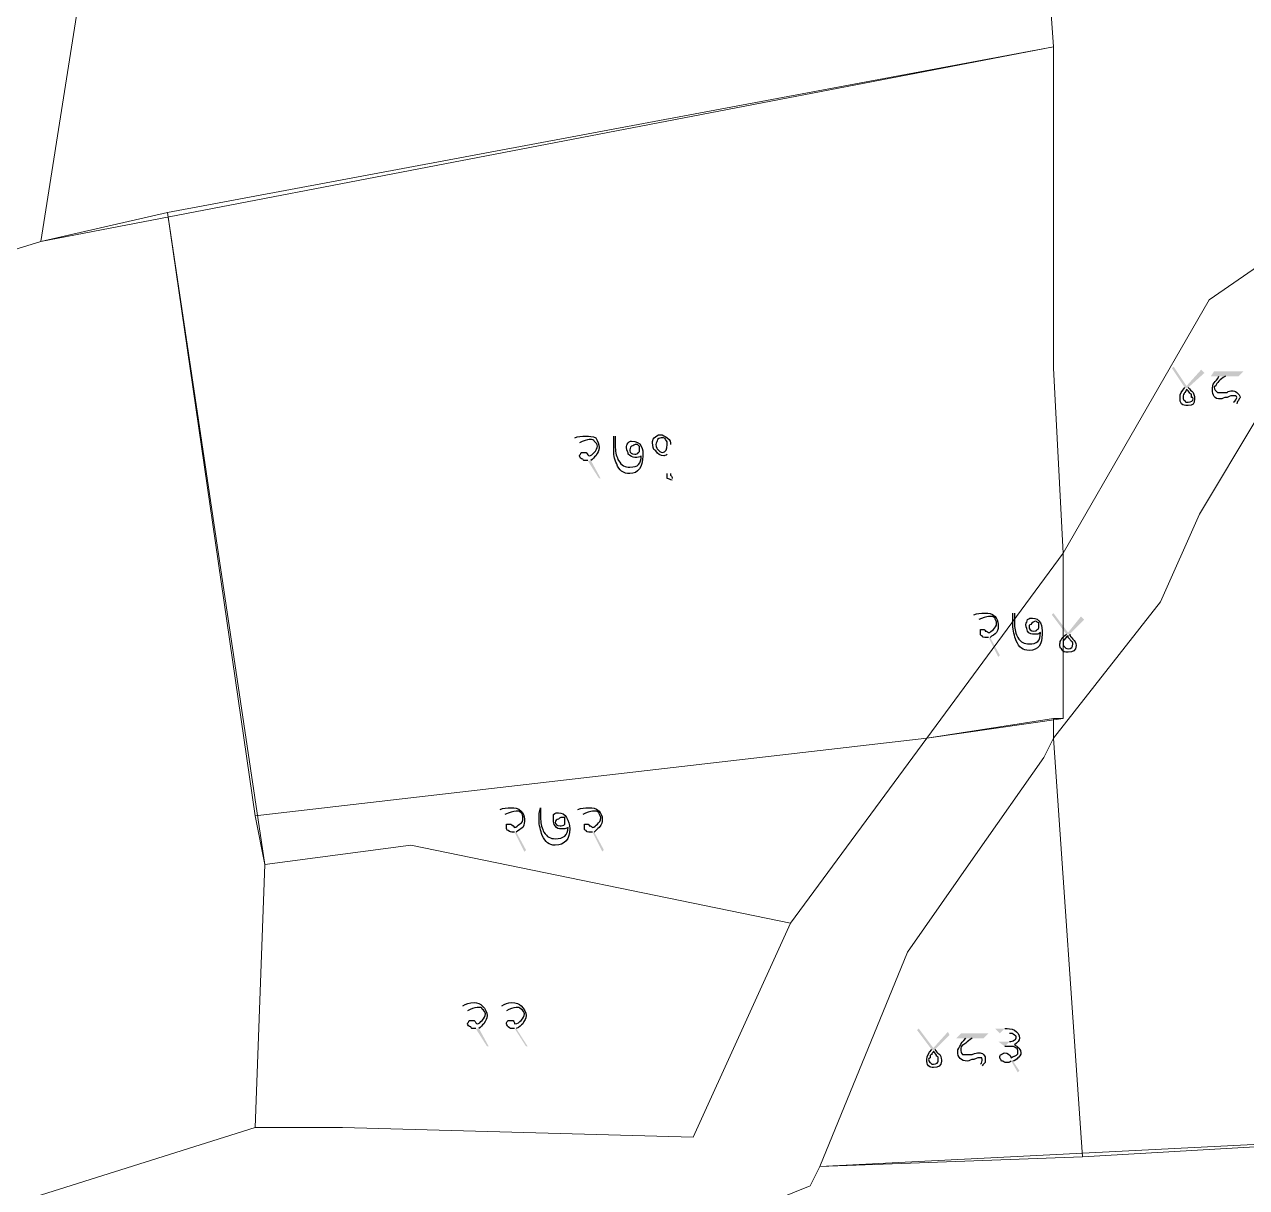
# Model space of a CAD drawing. Header units: inches. Extents: x -9985691 to 3643, y -3269800 to 4788.
# Drawn here: x -4982838 to -4982210, y -3259766 to -3259169 of the extents above; entities that cross this region are included whole.
import ezdxf

# ---------------------------------------------------------------- set-up
doc = ezdxf.new("R2010")
doc.units = ezdxf.units.IN
doc.header["$LTSCALE"] = 2
doc.header["$MEASUREMENT"] = 0
doc.layers.add('PDF_Geometry', color=7, linetype='CONTINUOUS')
doc.layers.add('PDF_Solid Fills', color=7, linetype='CONTINUOUS')

msp = doc.modelspace()

# ---------------------------------------------------------------- hatches: boundary and pattern name
at = {"layer": 'PDF_Solid Fills', "transparency": 33554559}
h = msp.add_hatch(color=256, dxfattribs=at)
h.paths.add_polyline_path([(-4982241.93, -3259355.48), (-4982248.6, -3259345.48), (-4982247.76, -3259344.65), (-4982241.1, -3259354.65), (-4982233.6, -3259346.31), (-4982231.93, -3259347.98), (-4982240.26, -3259355.48)], flags=0)
h.paths.add_polyline_path([(-4982224.43, -3259349.65), (-4982228.6, -3259349.65), (-4982226.93, -3259347.15), (-4982211.93, -3259347.15), (-4982214.43, -3259349.65), (-4982221.1, -3259349.65)], flags=0)
h.paths.add_polyline_path([(-4982215.26, -3259363.81), (-4982216.93, -3259362.98)], flags=0)
h = msp.add_hatch(color=256, dxfattribs=at)
h.paths.add_polyline_path([(-4982552.76, -3259383.82), (-4982555.26, -3259381.32)], flags=0)
h.paths.add_polyline_path([(-4982546.93, -3259392.98), (-4982541.93, -3259402.15), (-4982542.76, -3259402.15), (-4982548.6, -3259392.98)], flags=0)
h.paths.add_polyline_path([(-4982535.26, -3259380.48), (-4982534.43, -3259380.48)], flags=0)
h.paths.add_polyline_path([(-4982521.1, -3259390.48), (-4982521.1, -3259390.48)], flags=0)
h.paths.add_polyline_path([(-4982506.1, -3259384.65), (-4982506.1, -3259399.65)], flags=0)
h.paths.add_polyline_path([(-4982505.26, -3259402.15), (-4982505.26, -3259402.98)], flags=0)
h = msp.add_hatch(color=256, dxfattribs=at)
h.paths.add_polyline_path([(-4982347.77, -3259474.65), (-4982350.27, -3259472.15)], flags=0)
h.paths.add_polyline_path([(-4982341.93, -3259483.82), (-4982336.93, -3259492.98), (-4982337.77, -3259493.82), (-4982342.77, -3259483.82)], flags=0)
h.paths.add_polyline_path([(-4982330.27, -3259471.32), (-4982329.43, -3259471.32)], flags=0)
h.paths.add_polyline_path([(-4982316.1, -3259481.32), (-4982316.1, -3259481.32)], flags=0)
h.paths.add_polyline_path([(-4982302.76, -3259482.15), (-4982310.26, -3259472.15), (-4982309.43, -3259471.32), (-4982301.93, -3259481.32), (-4982295.26, -3259472.98), (-4982293.6, -3259474.65), (-4982301.1, -3259482.15)], flags=0)
h = msp.add_hatch(color=256, dxfattribs=at)
h.paths.add_polyline_path([(-4982591.1, -3259574.65), (-4982593.6, -3259572.15)], flags=0)
h.paths.add_polyline_path([(-4982585.27, -3259583.81), (-4982580.27, -3259592.98), (-4982581.1, -3259593.81), (-4982586.1, -3259583.81)], flags=0)
h.paths.add_polyline_path([(-4982572.76, -3259571.31), (-4982572.76, -3259571.31)], flags=0)
h.paths.add_polyline_path([(-4982558.6, -3259581.31), (-4982558.6, -3259581.31)], flags=0)
h.paths.add_polyline_path([(-4982551.1, -3259574.65), (-4982553.6, -3259572.15)], flags=0)
h.paths.add_polyline_path([(-4982545.26, -3259583.81), (-4982540.26, -3259592.98), (-4982541.1, -3259593.81), (-4982546.1, -3259583.81)], flags=0)
h = msp.add_hatch(color=256, dxfattribs=at)
h.paths.add_polyline_path([(-4982610.27, -3259675.48), (-4982612.77, -3259672.98)], flags=0)
h.paths.add_polyline_path([(-4982604.43, -3259684.65), (-4982599.43, -3259693.82), (-4982600.27, -3259693.82), (-4982606.1, -3259684.65)], flags=0)
h.paths.add_polyline_path([(-4982590.27, -3259675.48), (-4982592.77, -3259672.98)], flags=0)
h.paths.add_polyline_path([(-4982585.27, -3259684.65), (-4982579.43, -3259693.82), (-4982580.27, -3259693.82), (-4982586.1, -3259684.65)], flags=0)
h = msp.add_hatch(color=256, dxfattribs=at)
h.paths.add_polyline_path([(-4982371.93, -3259695.48), (-4982379.43, -3259685.48), (-4982378.6, -3259684.65), (-4982371.1, -3259694.65), (-4982363.6, -3259686.32), (-4982362.77, -3259687.98), (-4982370.27, -3259695.48)], flags=0)
h.paths.add_polyline_path([(-4982354.43, -3259689.65), (-4982359.43, -3259689.65), (-4982356.93, -3259687.15), (-4982342.77, -3259687.15), (-4982345.27, -3259689.65), (-4982351.1, -3259689.65)], flags=0)
h.paths.add_polyline_path([(-4982346.1, -3259703.82), (-4982346.93, -3259702.98)], flags=0)
h.paths.add_polyline_path([(-4982336.93, -3259687.15), (-4982339.43, -3259684.65), (-4982334.43, -3259684.65)], flags=0)
h.paths.add_polyline_path([(-4982330.27, -3259701.32), (-4982326.93, -3259706.32), (-4982327.77, -3259707.15), (-4982331.1, -3259701.32)], flags=0)
h.paths.add_polyline_path([(-4982334.43, -3259693.82), (-4982337.77, -3259691.32), (-4982331.93, -3259691.32)], flags=0)
h = msp.add_hatch(color=256, dxfattribs=at)
h.paths.add_polyline_path([(-4982371.93, -3259695.48), (-4982379.43, -3259685.48), (-4982378.6, -3259684.65), (-4982371.1, -3259694.65), (-4982363.6, -3259686.32), (-4982362.77, -3259687.98), (-4982370.27, -3259695.48)], flags=0)
h.paths.add_polyline_path([(-4982354.43, -3259689.65), (-4982359.43, -3259689.65), (-4982356.93, -3259687.15), (-4982342.77, -3259687.15), (-4982345.27, -3259689.65), (-4982351.1, -3259689.65)], flags=0)
h.paths.add_polyline_path([(-4982346.1, -3259703.82), (-4982346.93, -3259702.98)], flags=0)
h.paths.add_polyline_path([(-4982336.93, -3259687.15), (-4982339.43, -3259684.65), (-4982334.43, -3259684.65)], flags=0)
h.paths.add_polyline_path([(-4982330.27, -3259701.32), (-4982326.93, -3259706.32), (-4982327.77, -3259707.15), (-4982331.1, -3259701.32)], flags=0)
h.paths.add_polyline_path([(-4982334.43, -3259693.82), (-4982337.77, -3259691.32), (-4982331.93, -3259691.32)], flags=0)

# ---------------------------------------------------------------- linework, layer by layer
at = {"layer": 'PDF_Geometry', "lineweight": 9}
for points in [[(-4982184.43, -3258020.48), (-4982159.43, -3258350.48), (-4982134.43, -3258750.48), (-4982124.43, -3258745.48), (-4981774.43, -3258600.48), (-4981799.43, -3258740.48), (-4981769.43, -3258820.48), (-4982084.43, -3258950.48), (-4982069.43, -3259200.48), (-4982084.43, -3259210.48), (-4982229.43, -3259310.48), (-4982304.43, -3259440.48), (-4982309.43, -3259345.48), (-4982309.43, -3259180.48), (-4982339.43, -3258755.48), (-4982359.43, -3258380.48), (-4982379.43, -3258030.48), (-4982464.43, -3257705.48), (-4982254.43, -3257625.48)], [(-4982184.43, -3258020.48), (-4982159.43, -3258350.48), (-4982134.43, -3258750.48), (-4982124.43, -3258745.48), (-4981774.43, -3258600.48), (-4981799.43, -3258740.48), (-4981769.43, -3258820.48), (-4982084.43, -3258950.48), (-4982069.43, -3259200.48), (-4982084.43, -3259210.48), (-4982229.43, -3259310.48), (-4982304.43, -3259440.48), (-4982309.43, -3259345.48), (-4982309.43, -3259180.48), (-4982339.43, -3258755.48), (-4982359.43, -3258380.48), (-4982379.43, -3258030.48), (-4982464.43, -3257705.48), (-4982254.43, -3257625.48)], [(-4982829.43, -3259280.48), (-4982799.43, -3259090.48), (-4982814.43, -3258895.48), (-4982339.43, -3258755.48), (-4982309.43, -3259180.48)], [(-4982829.43, -3259280.48), (-4982799.43, -3259090.48), (-4982814.43, -3258895.48), (-4982339.43, -3258755.48), (-4982309.43, -3259180.48)], [(-4982304.43, -3259440.48), (-4982374.43, -3259535.48), (-4982719.43, -3259575.48), (-4982764.43, -3259265.48), (-4982309.43, -3259180.48), (-4982309.43, -3259345.48)], [(-4982304.43, -3259440.48), (-4982374.43, -3259535.48), (-4982719.43, -3259575.48), (-4982764.43, -3259265.48), (-4982309.43, -3259180.48), (-4982309.43, -3259345.48)], [(-4982309.43, -3259525.48), (-4982304.43, -3259525.48), (-4982304.43, -3259440.48), (-4982229.43, -3259310.48), (-4982084.43, -3259210.48), (-4982069.43, -3259200.48), (-4982064.43, -3259275.48), (-4982074.43, -3259280.48), (-4982079.43, -3259285.48), (-4982109.43, -3259305.48), (-4982159.43, -3259340.48), (-4982204.43, -3259370.48), (-4982234.43, -3259420.48), (-4982254.43, -3259465.48), (-4982309.43, -3259535.48)], [(-4982309.43, -3259525.48), (-4982304.43, -3259525.48), (-4982304.43, -3259440.48), (-4982229.43, -3259310.48), (-4982084.43, -3259210.48), (-4982069.43, -3259200.48), (-4982064.43, -3259275.48), (-4982074.43, -3259280.48), (-4982079.43, -3259285.48), (-4982109.43, -3259305.48), (-4982159.43, -3259340.48), (-4982204.43, -3259370.48), (-4982234.43, -3259420.48), (-4982254.43, -3259465.48), (-4982309.43, -3259535.48)], [(-4982714.43, -3259600.48), (-4982719.43, -3259735.48), (-4982989.43, -3259820.48), (-4983014.43, -3259815.48), (-4983024.43, -3259340.48), (-4982829.43, -3259280.48), (-4982764.43, -3259265.48)], [(-4982714.43, -3259600.48), (-4982719.43, -3259735.48), (-4982989.43, -3259820.48), (-4983014.43, -3259815.48), (-4983024.43, -3259340.48), (-4982829.43, -3259280.48), (-4982764.43, -3259265.48)], [(-4982049.43, -3259555.48), (-4982049.43, -3259580.48), (-4982044.43, -3259590.48), (-4982034.43, -3259735.48), (-4982294.43, -3259750.48), (-4982309.43, -3259535.48), (-4982254.43, -3259465.48), (-4982234.43, -3259420.48), (-4982204.43, -3259370.48), (-4982159.43, -3259340.48), (-4982109.43, -3259305.48), (-4982079.43, -3259285.48), (-4982074.43, -3259280.48), (-4982064.43, -3259275.48)], [(-4982049.43, -3259555.48), (-4982049.43, -3259580.48), (-4982044.43, -3259590.48), (-4982034.43, -3259735.48), (-4982294.43, -3259750.48), (-4982309.43, -3259535.48), (-4982254.43, -3259465.48), (-4982234.43, -3259420.48), (-4982204.43, -3259370.48), (-4982159.43, -3259340.48), (-4982109.43, -3259305.48), (-4982079.43, -3259285.48), (-4982074.43, -3259280.48), (-4982064.43, -3259275.48)], [(-4982049.43, -3259555.48), (-4982049.43, -3259580.48), (-4982044.43, -3259590.48), (-4982034.43, -3259735.48), (-4982294.43, -3259750.48), (-4982309.43, -3259535.48), (-4982254.43, -3259465.48), (-4982234.43, -3259420.48), (-4982204.43, -3259370.48), (-4982159.43, -3259340.48), (-4982109.43, -3259305.48), (-4982079.43, -3259285.48), (-4982074.43, -3259280.48), (-4982064.43, -3259275.48)], [(-4982049.43, -3259555.48), (-4982049.43, -3259580.48), (-4982044.43, -3259590.48), (-4982034.43, -3259735.48), (-4982294.43, -3259750.48), (-4982309.43, -3259535.48), (-4982254.43, -3259465.48), (-4982234.43, -3259420.48), (-4982204.43, -3259370.48), (-4982159.43, -3259340.48), (-4982109.43, -3259305.48), (-4982079.43, -3259285.48), (-4982074.43, -3259280.48), (-4982064.43, -3259275.48)], [(-4982374.43, -3259535.48), (-4982304.43, -3259440.48), (-4982304.43, -3259525.48)], [(-4982374.43, -3259535.48), (-4982304.43, -3259440.48), (-4982304.43, -3259525.48)], [(-4982374.43, -3259535.48), (-4982444.43, -3259630.48), (-4982639.43, -3259590.48), (-4982714.43, -3259600.48), (-4982719.43, -3259575.48)], [(-4982374.43, -3259535.48), (-4982444.43, -3259630.48), (-4982639.43, -3259590.48), (-4982714.43, -3259600.48), (-4982719.43, -3259575.48)], [(-4982294.43, -3259750.48), (-4982429.43, -3259755.48), (-4982384.43, -3259645.48), (-4982349.43, -3259595.48), (-4982314.43, -3259545.48), (-4982309.43, -3259535.48)], [(-4982294.43, -3259750.48), (-4982429.43, -3259755.48), (-4982384.43, -3259645.48), (-4982349.43, -3259595.48), (-4982314.43, -3259545.48), (-4982309.43, -3259535.48)], [(-4982294.43, -3259750.48), (-4982429.43, -3259755.48), (-4982384.43, -3259645.48), (-4982349.43, -3259595.48), (-4982314.43, -3259545.48), (-4982309.43, -3259535.48)], [(-4982294.43, -3259750.48), (-4982429.43, -3259755.48), (-4982384.43, -3259645.48), (-4982349.43, -3259595.48), (-4982314.43, -3259545.48), (-4982309.43, -3259535.48)], [(-4982444.43, -3259630.48), (-4982494.43, -3259740.48), (-4982674.43, -3259735.48), (-4982719.43, -3259735.48), (-4982714.43, -3259600.48), (-4982639.43, -3259590.48)], [(-4982444.43, -3259630.48), (-4982494.43, -3259740.48), (-4982674.43, -3259735.48), (-4982719.43, -3259735.48), (-4982714.43, -3259600.48), (-4982639.43, -3259590.48)], [(-4981989.43, -3260090.48), (-4982254.43, -3260105.48), (-4982544.43, -3260120.48), (-4982489.43, -3259845.48), (-4982459.43, -3259775.48), (-4982434.43, -3259765.48), (-4982429.43, -3259755.48), (-4982034.43, -3259735.48)], [(-4981989.43, -3260090.48), (-4982254.43, -3260105.48), (-4982544.43, -3260120.48), (-4982489.43, -3259845.48), (-4982459.43, -3259775.48), (-4982434.43, -3259765.48), (-4982429.43, -3259755.48), (-4982034.43, -3259735.48)], [(-4981989.43, -3260090.48), (-4982254.43, -3260105.48), (-4982544.43, -3260120.48), (-4982489.43, -3259845.48), (-4982459.43, -3259775.48), (-4982434.43, -3259765.48), (-4982429.43, -3259755.48), (-4982034.43, -3259735.48)], [(-4981989.43, -3260090.48), (-4982254.43, -3260105.48), (-4982544.43, -3260120.48), (-4982489.43, -3259845.48), (-4982459.43, -3259775.48), (-4982434.43, -3259765.48), (-4982429.43, -3259755.48), (-4982034.43, -3259735.48)]]:
    msp.add_lwpolyline(points, close=True, dxfattribs=at)
for points in [[(-4982834.43, -3258555.48), (-4982814.43, -3258895.48), (-4982799.43, -3259090.48), (-4982829.43, -3259280.48), (-4983024.43, -3259340.48), (-4983254.43, -3259400.48), (-4983354.43, -3259480.48), (-4983489.43, -3259585.48), (-4983549.43, -3259515.48), (-4983504.43, -3259415.48), (-4983409.43, -3259395.48), (-4983384.43, -3259360.48), (-4983334.43, -3259370.48), (-4983299.43, -3259335.48), (-4983299.43, -3259035.48), (-4983259.43, -3258940.48), (-4983249.43, -3258795.48), (-4983224.43, -3258685.48), (-4983239.43, -3258500.48)], [(-4982834.43, -3258555.48), (-4982814.43, -3258895.48), (-4982799.43, -3259090.48), (-4982829.43, -3259280.48), (-4983024.43, -3259340.48), (-4983254.43, -3259400.48), (-4983354.43, -3259480.48), (-4983489.43, -3259585.48), (-4983549.43, -3259515.48), (-4983504.43, -3259415.48), (-4983409.43, -3259395.48), (-4983384.43, -3259360.48), (-4983334.43, -3259370.48), (-4983299.43, -3259335.48), (-4983299.43, -3259035.48), (-4983259.43, -3258940.48), (-4983249.43, -3258795.48), (-4983224.43, -3258685.48), (-4983239.43, -3258500.48)], [(-4982989.43, -3259820.48), (-4982719.43, -3259735.48), (-4982674.43, -3259735.48), (-4982494.43, -3259740.48), (-4982444.43, -3259630.48), (-4982374.43, -3259535.48), (-4982309.43, -3259525.48), (-4982309.43, -3259535.48), (-4982314.43, -3259545.48), (-4982349.43, -3259595.48), (-4982384.43, -3259645.48), (-4982429.43, -3259755.48), (-4982434.43, -3259765.48), (-4982459.43, -3259775.48), (-4982474.43, -3259785.48), (-4982524.43, -3259800.48), (-4982659.43, -3259795.48), (-4982674.43, -3259795.48), (-4982734.43, -3259825.48), (-4982824.43, -3259825.48), (-4982909.43, -3259860.48)], [(-4982989.43, -3259820.48), (-4982719.43, -3259735.48), (-4982674.43, -3259735.48), (-4982494.43, -3259740.48), (-4982444.43, -3259630.48), (-4982374.43, -3259535.48), (-4982309.43, -3259525.48), (-4982309.43, -3259535.48), (-4982314.43, -3259545.48), (-4982349.43, -3259595.48), (-4982384.43, -3259645.48), (-4982429.43, -3259755.48), (-4982434.43, -3259765.48), (-4982459.43, -3259775.48), (-4982474.43, -3259785.48), (-4982524.43, -3259800.48), (-4982659.43, -3259795.48), (-4982674.43, -3259795.48), (-4982734.43, -3259825.48), (-4982824.43, -3259825.48), (-4982909.43, -3259860.48)]]:
    msp.add_lwpolyline(points, dxfattribs=at)
at = {"layer": 'PDF_Geometry', "lineweight": 25}
for points in [[(-4982226.93, -3259352.98), (-4982226.1, -3259352.15), (-4982225.26, -3259351.31), (-4982224.43, -3259349.65)], [(-4982221.1, -3259349.65), (-4982222.76, -3259350.48), (-4982223.6, -3259351.31), (-4982224.43, -3259352.15)], [(-4982244.43, -3259360.48), (-4982244.43, -3259358.81), (-4982243.6, -3259357.15), (-4982241.93, -3259355.48)], [(-4982241.1, -3259356.31), (-4982241.1, -3259356.31), (-4982241.1, -3259357.15), (-4982241.93, -3259357.98)], [(-4982240.26, -3259357.15), (-4982240.26, -3259357.15), (-4982240.26, -3259357.15), (-4982241.1, -3259356.31)], [(-4982240.26, -3259355.48), (-4982239.43, -3259356.31), (-4982238.6, -3259357.15), (-4982237.76, -3259357.98)], [(-4982238.6, -3259358.81), (-4982239.43, -3259358.81), (-4982239.43, -3259357.98), (-4982240.26, -3259357.15)], [(-4982227.76, -3259356.31), (-4982227.76, -3259355.48), (-4982227.76, -3259353.81), (-4982226.93, -3259352.98)], [(-4982223.6, -3259361.31), (-4982226.93, -3259361.31), (-4982227.76, -3259359.65), (-4982227.76, -3259356.31)], [(-4982226.1, -3259354.65), (-4982226.93, -3259354.65), (-4982226.93, -3259355.48), (-4982226.93, -3259355.48)], [(-4982226.93, -3259355.48), (-4982226.93, -3259356.31), (-4982226.1, -3259357.15), (-4982225.26, -3259357.98)], [(-4982224.43, -3259352.15), (-4982225.26, -3259352.98), (-4982226.1, -3259353.81), (-4982226.1, -3259354.65)], [(-4982220.26, -3259357.98), (-4982219.43, -3259357.15), (-4982218.6, -3259357.15), (-4982217.76, -3259357.15)], [(-4982217.76, -3259357.15), (-4982216.93, -3259357.15), (-4982216.1, -3259357.15), (-4982215.26, -3259357.98)], [(-4982243.6, -3259363.81), (-4982244.43, -3259362.98), (-4982244.43, -3259362.15), (-4982244.43, -3259360.48)], [(-4982241.93, -3259357.98), (-4982241.93, -3259357.98), (-4982242.76, -3259358.81), (-4982242.76, -3259359.65)], [(-4982242.76, -3259359.65), (-4982242.76, -3259359.65), (-4982242.76, -3259360.48), (-4982242.76, -3259360.48)], [(-4982242.76, -3259360.48), (-4982242.76, -3259361.31), (-4982242.76, -3259362.15), (-4982241.93, -3259362.15)], [(-4982241.93, -3259362.15), (-4982241.93, -3259362.98), (-4982241.1, -3259362.98), (-4982240.26, -3259362.98)], [(-4982240.26, -3259362.98), (-4982238.6, -3259362.98), (-4982237.76, -3259362.15), (-4982237.76, -3259361.31)], [(-4982236.93, -3259361.31), (-4982236.93, -3259363.81), (-4982237.76, -3259364.65), (-4982240.26, -3259364.65)], [(-4982238.6, -3259360.48), (-4982238.6, -3259359.65), (-4982238.6, -3259358.81), (-4982238.6, -3259358.81)], [(-4982237.76, -3259361.31), (-4982237.76, -3259360.48), (-4982237.76, -3259360.48), (-4982238.6, -3259360.48)], [(-4982237.76, -3259357.98), (-4982236.93, -3259359.65), (-4982236.93, -3259360.48), (-4982236.93, -3259361.31)], [(-4982225.26, -3259357.98), (-4982225.26, -3259357.98), (-4982224.43, -3259357.98), (-4982223.6, -3259357.98)], [(-4982223.6, -3259357.98), (-4982222.76, -3259357.98), (-4982221.93, -3259357.98), (-4982220.26, -3259357.98)], [(-4982220.26, -3259360.48), (-4982221.93, -3259360.48), (-4982222.76, -3259361.31), (-4982223.6, -3259361.31)], [(-4982216.93, -3259359.65), (-4982217.76, -3259359.65), (-4982218.6, -3259359.65), (-4982220.26, -3259360.48)], [(-4982215.26, -3259360.48), (-4982215.26, -3259359.65), (-4982216.1, -3259359.65), (-4982216.93, -3259359.65)], [(-4982216.93, -3259362.98), (-4982216.1, -3259362.15), (-4982215.26, -3259361.31), (-4982215.26, -3259360.48)], [(-4982215.26, -3259357.98), (-4982214.43, -3259358.81), (-4982213.6, -3259359.65), (-4982213.6, -3259360.48)], [(-4982214.43, -3259362.15), (-4982214.43, -3259362.15), (-4982215.26, -3259362.98), (-4982215.26, -3259363.81)], [(-4982213.6, -3259360.48), (-4982213.6, -3259361.31), (-4982214.43, -3259361.31), (-4982214.43, -3259362.15)], [(-4982240.26, -3259364.65), (-4982241.93, -3259364.65), (-4982242.76, -3259364.65), (-4982243.6, -3259363.81)], [(-4982555.26, -3259381.32), (-4982553.6, -3259380.48), (-4982551.93, -3259380.48), (-4982549.43, -3259380.48)], [(-4982547.76, -3259382.15), (-4982548.6, -3259382.15), (-4982551.1, -3259382.98), (-4982552.76, -3259383.82)], [(-4982549.43, -3259380.48), (-4982547.76, -3259380.48), (-4982546.1, -3259380.48), (-4982544.43, -3259381.32)], [(-4982545.26, -3259382.98), (-4982545.26, -3259382.15), (-4982546.1, -3259382.15), (-4982547.76, -3259382.15)], [(-4982544.43, -3259381.32), (-4982543.6, -3259382.98), (-4982542.76, -3259384.65), (-4982542.76, -3259386.32)], [(-4982535.26, -3259386.32), (-4982535.26, -3259384.65), (-4982535.26, -3259382.15), (-4982535.26, -3259380.48)], [(-4982534.43, -3259380.48), (-4982534.43, -3259380.48), (-4982534.43, -3259382.15), (-4982534.43, -3259382.98)], [(-4982515.26, -3259383.82), (-4982515.26, -3259382.98), (-4982515.26, -3259382.15), (-4982514.43, -3259381.32)], [(-4982514.43, -3259381.32), (-4982513.6, -3259380.48), (-4982512.76, -3259379.65), (-4982511.1, -3259379.65)], [(-4982512.76, -3259382.15), (-4982512.76, -3259382.98), (-4982513.6, -3259383.82), (-4982513.6, -3259384.65)], [(-4982510.26, -3259381.32), (-4982511.1, -3259381.32), (-4982511.93, -3259381.32), (-4982512.76, -3259382.15)], [(-4982511.1, -3259379.65), (-4982510.26, -3259379.65), (-4982508.6, -3259380.48), (-4982507.76, -3259381.32)], [(-4982508.6, -3259382.15), (-4982508.6, -3259381.32), (-4982509.43, -3259381.32), (-4982510.26, -3259381.32)], [(-4982507.76, -3259384.65), (-4982507.76, -3259383.82), (-4982507.76, -3259382.98), (-4982508.6, -3259382.15)], [(-4982507.76, -3259381.32), (-4982506.1, -3259382.15), (-4982506.1, -3259383.82), (-4982506.1, -3259384.65)], [(-4982543.6, -3259385.48), (-4982543.6, -3259384.65), (-4982544.43, -3259383.82), (-4982545.26, -3259382.98)], [(-4982545.26, -3259388.82), (-4982544.43, -3259387.98), (-4982543.6, -3259386.32), (-4982543.6, -3259385.48)], [(-4982542.76, -3259386.32), (-4982542.76, -3259387.98), (-4982543.6, -3259388.82), (-4982544.43, -3259390.48)], [(-4982533.6, -3259394.65), (-4982535.26, -3259392.15), (-4982535.26, -3259389.65), (-4982535.26, -3259386.32)], [(-4982534.43, -3259382.98), (-4982534.43, -3259384.65), (-4982534.43, -3259385.48), (-4982534.43, -3259386.32)], [(-4982534.43, -3259386.32), (-4982534.43, -3259388.82), (-4982533.6, -3259391.32), (-4982532.76, -3259392.98)], [(-4982528.6, -3259386.32), (-4982528.6, -3259385.48), (-4982528.6, -3259384.65), (-4982527.76, -3259383.82)], [(-4982527.76, -3259389.65), (-4982527.76, -3259388.82), (-4982528.6, -3259387.98), (-4982528.6, -3259386.32)], [(-4982527.76, -3259383.82), (-4982526.93, -3259382.98), (-4982526.93, -3259382.98), (-4982526.1, -3259382.98)], [(-4982526.1, -3259385.48), (-4982526.93, -3259386.32), (-4982526.93, -3259387.15), (-4982526.93, -3259387.98)], [(-4982526.93, -3259387.98), (-4982526.93, -3259388.82), (-4982526.1, -3259389.65), (-4982524.43, -3259389.65)], [(-4982526.1, -3259382.98), (-4982523.6, -3259382.98), (-4982521.93, -3259383.82), (-4982521.1, -3259385.48)], [(-4982523.6, -3259384.65), (-4982524.43, -3259384.65), (-4982525.26, -3259385.48), (-4982526.1, -3259385.48)], [(-4982521.93, -3259385.48), (-4982522.76, -3259385.48), (-4982522.76, -3259384.65), (-4982523.6, -3259384.65)], [(-4982522.76, -3259388.82), (-4982521.93, -3259388.82), (-4982521.93, -3259387.98), (-4982521.93, -3259387.15)], [(-4982521.93, -3259387.15), (-4982521.93, -3259386.32), (-4982521.93, -3259386.32), (-4982521.93, -3259385.48)], [(-4982521.1, -3259385.48), (-4982520.26, -3259387.15), (-4982520.26, -3259388.82), (-4982520.26, -3259390.48)], [(-4982513.6, -3259387.98), (-4982515.26, -3259387.15), (-4982515.26, -3259385.48), (-4982515.26, -3259383.82)], [(-4982513.6, -3259384.65), (-4982513.6, -3259386.32), (-4982512.76, -3259387.15), (-4982512.76, -3259387.15)], [(-4982509.43, -3259390.48), (-4982511.1, -3259390.48), (-4982512.76, -3259389.65), (-4982513.6, -3259387.98)], [(-4982512.76, -3259387.15), (-4982511.93, -3259387.98), (-4982511.1, -3259388.82), (-4982510.26, -3259388.82)], [(-4982510.26, -3259388.82), (-4982508.6, -3259388.82), (-4982507.76, -3259387.15), (-4982507.76, -3259384.65)], [(-4982552.76, -3259390.48), (-4982552.76, -3259389.65), (-4982551.93, -3259389.65), (-4982551.93, -3259388.82)], [(-4982551.1, -3259392.15), (-4982551.93, -3259392.15), (-4982552.76, -3259391.32), (-4982552.76, -3259390.48)], [(-4982551.93, -3259388.82), (-4982551.93, -3259388.82), (-4982551.1, -3259388.82), (-4982551.1, -3259388.82)], [(-4982551.1, -3259388.82), (-4982550.26, -3259388.82), (-4982549.43, -3259388.82), (-4982549.43, -3259388.82)], [(-4982549.43, -3259392.98), (-4982550.26, -3259392.98), (-4982551.1, -3259392.98), (-4982551.1, -3259392.15)], [(-4982549.43, -3259388.82), (-4982548.6, -3259389.65), (-4982548.6, -3259390.48), (-4982547.76, -3259390.48)], [(-4982548.6, -3259392.98), (-4982548.6, -3259392.98), (-4982548.6, -3259392.98), (-4982549.43, -3259392.98)], [(-4982547.76, -3259390.48), (-4982546.93, -3259390.48), (-4982546.1, -3259389.65), (-4982545.26, -3259388.82)], [(-4982544.43, -3259390.48), (-4982545.26, -3259391.32), (-4982546.1, -3259392.15), (-4982546.93, -3259392.98)], [(-4982526.93, -3259399.65), (-4982530.26, -3259399.65), (-4982532.76, -3259397.98), (-4982533.6, -3259394.65)], [(-4982532.76, -3259392.98), (-4982531.1, -3259395.48), (-4982529.43, -3259396.32), (-4982526.93, -3259396.32)], [(-4982524.43, -3259391.32), (-4982525.26, -3259391.32), (-4982526.93, -3259390.48), (-4982527.76, -3259389.65)], [(-4982520.26, -3259390.48), (-4982520.26, -3259396.32), (-4982522.76, -3259399.65), (-4982526.93, -3259399.65)], [(-4982526.93, -3259396.32), (-4982522.76, -3259396.32), (-4982521.1, -3259394.65), (-4982521.1, -3259390.48)], [(-4982524.43, -3259389.65), (-4982523.6, -3259389.65), (-4982522.76, -3259389.65), (-4982522.76, -3259388.82)], [(-4982521.1, -3259390.48), (-4982521.93, -3259391.32), (-4982522.76, -3259391.32), (-4982524.43, -3259391.32)], [(-4982507.76, -3259389.65), (-4982508.6, -3259390.48), (-4982509.43, -3259390.48), (-4982509.43, -3259390.48)], [(-4982507.76, -3259402.15), (-4982507.76, -3259401.32), (-4982507.76, -3259400.48), (-4982507.76, -3259399.65)], [(-4982506.1, -3259399.65), (-4982506.1, -3259400.48), (-4982506.1, -3259400.48), (-4982506.1, -3259400.48)], [(-4982506.1, -3259400.48), (-4982505.26, -3259401.32), (-4982505.26, -3259401.32), (-4982505.26, -3259402.15)], [(-4982505.26, -3259402.98), (-4982506.1, -3259402.98), (-4982506.93, -3259402.15), (-4982507.76, -3259402.15)], [(-4982350.27, -3259472.15), (-4982348.6, -3259471.32), (-4982346.93, -3259471.32), (-4982344.43, -3259471.32)], [(-4982342.77, -3259472.98), (-4982343.6, -3259472.98), (-4982346.1, -3259473.82), (-4982347.77, -3259474.65)], [(-4982344.43, -3259471.32), (-4982342.77, -3259471.32), (-4982341.1, -3259471.32), (-4982339.43, -3259472.98)], [(-4982339.43, -3259473.82), (-4982340.26, -3259472.98), (-4982341.1, -3259472.98), (-4982342.77, -3259472.98)], [(-4982340.26, -3259479.65), (-4982339.43, -3259478.82), (-4982338.6, -3259477.98), (-4982338.6, -3259476.32)], [(-4982339.43, -3259472.98), (-4982338.6, -3259473.82), (-4982337.77, -3259475.48), (-4982337.77, -3259477.15)], [(-4982338.6, -3259476.32), (-4982338.6, -3259475.48), (-4982339.43, -3259474.65), (-4982339.43, -3259473.82)], [(-4982330.27, -3259477.15), (-4982330.27, -3259475.48), (-4982330.27, -3259472.98), (-4982330.27, -3259471.32)], [(-4982329.43, -3259471.32), (-4982329.43, -3259471.32), (-4982329.43, -3259472.98), (-4982329.43, -3259473.82)], [(-4982329.43, -3259473.82), (-4982329.43, -3259475.48), (-4982329.43, -3259476.32), (-4982329.43, -3259477.15)], [(-4982323.6, -3259477.15), (-4982323.6, -3259476.32), (-4982322.76, -3259475.48), (-4982322.76, -3259474.65)], [(-4982322.76, -3259474.65), (-4982321.93, -3259473.82), (-4982321.1, -3259473.82), (-4982320.26, -3259473.82)], [(-4982318.6, -3259475.48), (-4982319.43, -3259475.48), (-4982320.26, -3259476.32), (-4982321.1, -3259477.15)], [(-4982320.26, -3259473.82), (-4982318.6, -3259473.82), (-4982316.93, -3259474.65), (-4982316.1, -3259476.32)], [(-4982316.93, -3259476.32), (-4982317.76, -3259476.32), (-4982317.76, -3259475.48), (-4982318.6, -3259475.48)], [(-4982316.93, -3259477.98), (-4982316.93, -3259477.15), (-4982316.93, -3259477.15), (-4982316.93, -3259476.32)], [(-4982316.1, -3259476.32), (-4982315.26, -3259477.98), (-4982315.26, -3259479.65), (-4982315.26, -3259482.15)], [(-4982346.93, -3259481.32), (-4982346.93, -3259480.48), (-4982346.93, -3259480.48), (-4982346.93, -3259479.65)], [(-4982346.93, -3259479.65), (-4982346.93, -3259479.65), (-4982346.1, -3259479.65), (-4982346.1, -3259479.65)], [(-4982346.1, -3259482.98), (-4982346.93, -3259482.98), (-4982346.93, -3259482.15), (-4982346.93, -3259481.32)], [(-4982346.1, -3259479.65), (-4982345.27, -3259479.65), (-4982344.43, -3259479.65), (-4982344.43, -3259480.48)], [(-4982344.43, -3259480.48), (-4982343.6, -3259480.48), (-4982342.77, -3259481.32), (-4982342.77, -3259481.32)], [(-4982342.77, -3259481.32), (-4982341.93, -3259481.32), (-4982341.1, -3259480.48), (-4982340.26, -3259479.65)], [(-4982338.6, -3259481.32), (-4982339.43, -3259482.15), (-4982341.1, -3259482.98), (-4982341.93, -3259483.82)], [(-4982337.77, -3259477.15), (-4982337.77, -3259478.82), (-4982337.77, -3259479.65), (-4982338.6, -3259481.32)], [(-4982328.6, -3259485.48), (-4982329.43, -3259482.98), (-4982330.27, -3259480.48), (-4982330.27, -3259477.15)], [(-4982329.43, -3259477.15), (-4982329.43, -3259479.65), (-4982328.6, -3259482.15), (-4982327.77, -3259483.82)], [(-4982322.76, -3259480.48), (-4982322.76, -3259479.65), (-4982323.6, -3259478.82), (-4982323.6, -3259477.15)], [(-4982319.43, -3259482.15), (-4982320.26, -3259482.15), (-4982321.93, -3259482.15), (-4982322.76, -3259480.48)], [(-4982321.1, -3259477.15), (-4982321.93, -3259477.15), (-4982321.93, -3259477.98), (-4982321.93, -3259478.82)], [(-4982321.93, -3259478.82), (-4982321.93, -3259479.65), (-4982321.1, -3259480.48), (-4982319.43, -3259480.48)], [(-4982321.93, -3259487.15), (-4982317.76, -3259487.15), (-4982316.1, -3259485.48), (-4982316.1, -3259481.32)], [(-4982315.26, -3259482.15), (-4982315.26, -3259487.15), (-4982316.93, -3259490.48), (-4982321.93, -3259490.48)], [(-4982319.43, -3259480.48), (-4982318.6, -3259480.48), (-4982317.76, -3259480.48), (-4982317.76, -3259479.65)], [(-4982316.1, -3259481.32), (-4982316.93, -3259482.15), (-4982317.76, -3259482.15), (-4982319.43, -3259482.15)], [(-4982317.76, -3259479.65), (-4982316.93, -3259479.65), (-4982316.93, -3259478.82), (-4982316.93, -3259477.98)], [(-4982306.1, -3259487.15), (-4982306.1, -3259485.48), (-4982305.26, -3259483.82), (-4982302.76, -3259482.15)], [(-4982301.1, -3259482.15), (-4982301.1, -3259482.98), (-4982300.26, -3259483.82), (-4982299.43, -3259484.65)], [(-4982343.6, -3259483.82), (-4982345.27, -3259483.82), (-4982346.1, -3259483.82), (-4982346.1, -3259482.98)], [(-4982342.77, -3259483.82), (-4982343.6, -3259483.82), (-4982343.6, -3259483.82), (-4982343.6, -3259483.82)], [(-4982321.93, -3259490.48), (-4982325.26, -3259490.48), (-4982326.93, -3259488.82), (-4982328.6, -3259485.48)], [(-4982327.77, -3259483.82), (-4982326.1, -3259486.32), (-4982324.43, -3259487.15), (-4982321.93, -3259487.15)], [(-4982305.26, -3259489.65), (-4982306.1, -3259489.65), (-4982306.1, -3259487.98), (-4982306.1, -3259487.15)], [(-4982303.6, -3259484.65), (-4982303.6, -3259484.65), (-4982303.6, -3259484.65), (-4982304.43, -3259485.48)], [(-4982304.43, -3259485.48), (-4982304.43, -3259486.32), (-4982304.43, -3259486.32), (-4982304.43, -3259487.15)], [(-4982304.43, -3259487.15), (-4982304.43, -3259487.98), (-4982304.43, -3259487.98), (-4982303.6, -3259488.82)], [(-4982301.93, -3259482.98), (-4982302.76, -3259482.98), (-4982302.76, -3259483.82), (-4982303.6, -3259484.65)], [(-4982303.6, -3259488.82), (-4982303.6, -3259488.82), (-4982302.76, -3259489.65), (-4982301.93, -3259489.65)], [(-4982301.93, -3259483.82), (-4982301.93, -3259483.82), (-4982301.93, -3259482.98), (-4982301.93, -3259482.98)], [(-4982300.26, -3259485.48), (-4982301.1, -3259484.65), (-4982301.1, -3259484.65), (-4982301.93, -3259483.82)], [(-4982301.93, -3259489.65), (-4982300.26, -3259489.65), (-4982299.43, -3259488.82), (-4982299.43, -3259487.15)], [(-4982297.76, -3259487.98), (-4982297.76, -3259490.48), (-4982299.43, -3259491.32), (-4982301.93, -3259491.32)], [(-4982299.43, -3259486.32), (-4982300.26, -3259486.32), (-4982300.26, -3259485.48), (-4982300.26, -3259485.48)], [(-4982299.43, -3259484.65), (-4982298.6, -3259485.48), (-4982297.76, -3259486.32), (-4982297.76, -3259487.98)], [(-4982299.43, -3259487.15), (-4982299.43, -3259487.15), (-4982299.43, -3259487.15), (-4982299.43, -3259486.32)], [(-4982301.93, -3259491.32), (-4982303.6, -3259491.32), (-4982304.43, -3259491.32), (-4982305.26, -3259489.65)], [(-4982593.6, -3259572.15), (-4982591.93, -3259571.31), (-4982590.27, -3259571.31), (-4982587.77, -3259571.31)], [(-4982585.27, -3259572.98), (-4982586.93, -3259572.98), (-4982588.6, -3259573.81), (-4982591.1, -3259574.65)], [(-4982587.77, -3259571.31), (-4982586.1, -3259571.31), (-4982584.43, -3259571.31), (-4982582.77, -3259572.98)], [(-4982582.77, -3259573.81), (-4982583.6, -3259572.98), (-4982584.43, -3259572.98), (-4982585.27, -3259572.98)], [(-4982583.6, -3259579.65), (-4982581.93, -3259578.81), (-4982581.93, -3259577.98), (-4982581.93, -3259576.31)], [(-4982582.77, -3259572.98), (-4982581.93, -3259573.81), (-4982581.1, -3259575.48), (-4982581.1, -3259577.15)], [(-4982581.93, -3259576.31), (-4982581.93, -3259575.48), (-4982581.93, -3259574.65), (-4982582.77, -3259573.81)], [(-4982573.6, -3259577.15), (-4982573.6, -3259575.48), (-4982573.6, -3259572.98), (-4982572.76, -3259571.31)], [(-4982572.76, -3259571.31), (-4982572.76, -3259571.31), (-4982572.76, -3259572.98), (-4982572.76, -3259573.81)], [(-4982572.76, -3259573.81), (-4982572.76, -3259575.48), (-4982572.76, -3259576.31), (-4982572.76, -3259577.15)], [(-4982566.1, -3259574.65), (-4982565.26, -3259573.81), (-4982564.43, -3259573.81), (-4982563.6, -3259573.81)], [(-4982566.1, -3259577.15), (-4982566.1, -3259576.31), (-4982566.1, -3259575.48), (-4982566.1, -3259574.65)], [(-4982563.6, -3259573.81), (-4982561.93, -3259573.81), (-4982560.26, -3259574.65), (-4982559.43, -3259576.31)], [(-4982561.93, -3259576.31), (-4982562.76, -3259576.31), (-4982562.76, -3259576.31), (-4982563.6, -3259577.15)], [(-4982560.26, -3259576.31), (-4982561.1, -3259576.31), (-4982561.1, -3259576.31), (-4982561.93, -3259576.31)], [(-4982560.26, -3259577.98), (-4982560.26, -3259577.15), (-4982560.26, -3259577.15), (-4982560.26, -3259576.31)], [(-4982559.43, -3259576.31), (-4982558.6, -3259577.98), (-4982557.76, -3259579.65), (-4982557.76, -3259582.15)], [(-4982553.6, -3259572.15), (-4982551.93, -3259571.31), (-4982550.26, -3259571.31), (-4982547.76, -3259571.31)], [(-4982546.1, -3259572.98), (-4982546.93, -3259572.98), (-4982549.43, -3259573.81), (-4982551.1, -3259574.65)], [(-4982547.76, -3259571.31), (-4982546.1, -3259571.31), (-4982544.43, -3259571.31), (-4982542.76, -3259572.98)], [(-4982542.76, -3259573.81), (-4982543.6, -3259572.98), (-4982544.43, -3259572.98), (-4982546.1, -3259572.98)], [(-4982543.6, -3259579.65), (-4982542.76, -3259578.81), (-4982541.93, -3259577.98), (-4982541.93, -3259576.31)], [(-4982542.76, -3259572.98), (-4982541.93, -3259573.81), (-4982541.1, -3259575.48), (-4982541.1, -3259577.15)], [(-4982541.93, -3259576.31), (-4982541.93, -3259575.48), (-4982542.76, -3259574.65), (-4982542.76, -3259573.81)], [(-4982590.27, -3259581.31), (-4982590.27, -3259580.48), (-4982590.27, -3259580.48), (-4982590.27, -3259579.65)], [(-4982590.27, -3259579.65), (-4982589.43, -3259579.65), (-4982589.43, -3259579.65), (-4982588.6, -3259579.65)], [(-4982589.43, -3259582.98), (-4982590.27, -3259582.98), (-4982590.27, -3259582.15), (-4982590.27, -3259581.31)], [(-4982586.93, -3259583.81), (-4982587.77, -3259583.81), (-4982588.6, -3259583.81), (-4982589.43, -3259582.98)], [(-4982588.6, -3259579.65), (-4982588.6, -3259579.65), (-4982587.77, -3259579.65), (-4982586.93, -3259580.48)], [(-4982586.93, -3259580.48), (-4982586.93, -3259580.48), (-4982586.1, -3259581.31), (-4982586.1, -3259581.31)], [(-4982586.1, -3259581.31), (-4982585.27, -3259581.31), (-4982584.43, -3259580.48), (-4982583.6, -3259579.65)], [(-4982581.93, -3259581.31), (-4982582.77, -3259582.15), (-4982584.43, -3259582.98), (-4982585.27, -3259583.81)], [(-4982581.1, -3259577.15), (-4982581.1, -3259578.81), (-4982581.1, -3259579.65), (-4982581.93, -3259581.31)], [(-4982571.93, -3259585.48), (-4982572.76, -3259582.98), (-4982573.6, -3259580.48), (-4982573.6, -3259577.15)], [(-4982572.76, -3259577.15), (-4982572.76, -3259579.65), (-4982571.93, -3259582.15), (-4982571.1, -3259583.81)], [(-4982565.26, -3259580.48), (-4982566.1, -3259579.65), (-4982566.1, -3259578.81), (-4982566.1, -3259577.15)], [(-4982563.6, -3259577.15), (-4982564.43, -3259577.15), (-4982565.26, -3259577.98), (-4982565.26, -3259578.81)], [(-4982565.26, -3259578.81), (-4982565.26, -3259579.65), (-4982564.43, -3259580.48), (-4982562.76, -3259580.48)], [(-4982561.93, -3259582.15), (-4982563.6, -3259582.15), (-4982564.43, -3259582.15), (-4982565.26, -3259580.48)], [(-4982565.26, -3259587.15), (-4982561.1, -3259587.15), (-4982558.6, -3259585.48), (-4982558.6, -3259581.31)], [(-4982557.76, -3259582.15), (-4982557.76, -3259587.15), (-4982560.26, -3259590.48), (-4982565.26, -3259590.48)], [(-4982562.76, -3259580.48), (-4982561.93, -3259580.48), (-4982561.1, -3259580.48), (-4982560.26, -3259579.65)], [(-4982558.6, -3259581.31), (-4982559.43, -3259582.15), (-4982561.1, -3259582.15), (-4982561.93, -3259582.15)], [(-4982560.26, -3259579.65), (-4982560.26, -3259579.65), (-4982560.26, -3259578.81), (-4982560.26, -3259577.98)], [(-4982550.26, -3259581.31), (-4982550.26, -3259580.48), (-4982550.26, -3259580.48), (-4982550.26, -3259579.65)], [(-4982550.26, -3259579.65), (-4982550.26, -3259579.65), (-4982549.43, -3259579.65), (-4982549.43, -3259579.65)], [(-4982549.43, -3259582.98), (-4982550.26, -3259582.98), (-4982550.26, -3259582.15), (-4982550.26, -3259581.31)], [(-4982549.43, -3259579.65), (-4982548.6, -3259579.65), (-4982547.76, -3259579.65), (-4982547.76, -3259580.48)], [(-4982546.93, -3259583.81), (-4982548.6, -3259583.81), (-4982549.43, -3259583.81), (-4982549.43, -3259582.98)], [(-4982547.76, -3259580.48), (-4982546.93, -3259580.48), (-4982546.1, -3259581.31), (-4982546.1, -3259581.31)], [(-4982546.1, -3259581.31), (-4982545.26, -3259581.31), (-4982544.43, -3259580.48), (-4982543.6, -3259579.65)], [(-4982542.76, -3259581.31), (-4982543.6, -3259582.15), (-4982544.43, -3259582.98), (-4982545.26, -3259583.81)], [(-4982541.1, -3259577.15), (-4982541.1, -3259578.81), (-4982541.1, -3259579.65), (-4982542.76, -3259581.31)], [(-4982586.1, -3259583.81), (-4982586.93, -3259583.81), (-4982586.93, -3259583.81), (-4982586.93, -3259583.81)], [(-4982565.26, -3259590.48), (-4982568.6, -3259590.48), (-4982570.26, -3259588.81), (-4982571.93, -3259585.48)], [(-4982571.1, -3259583.81), (-4982569.43, -3259586.31), (-4982567.76, -3259587.15), (-4982565.26, -3259587.15)], [(-4982546.1, -3259583.81), (-4982546.93, -3259583.81), (-4982546.93, -3259583.81), (-4982546.93, -3259583.81)], [(-4982612.77, -3259672.98), (-4982611.1, -3259672.15), (-4982609.43, -3259671.32), (-4982606.93, -3259671.32)], [(-4982605.27, -3259673.82), (-4982606.93, -3259673.82), (-4982608.6, -3259674.65), (-4982610.27, -3259675.48)], [(-4982606.93, -3259671.32), (-4982605.27, -3259671.32), (-4982603.6, -3259672.15), (-4982602.77, -3259672.98)], [(-4982602.77, -3259674.65), (-4982602.77, -3259673.82), (-4982603.6, -3259673.82), (-4982605.27, -3259673.82)], [(-4982602.77, -3259672.98), (-4982601.1, -3259674.65), (-4982600.27, -3259676.32), (-4982600.27, -3259677.98)], [(-4982601.1, -3259677.15), (-4982601.1, -3259676.32), (-4982601.93, -3259675.48), (-4982602.77, -3259674.65)], [(-4982602.77, -3259680.48), (-4982601.93, -3259679.65), (-4982601.1, -3259677.98), (-4982601.1, -3259677.15)], [(-4982592.77, -3259672.98), (-4982591.1, -3259672.15), (-4982589.43, -3259671.32), (-4982587.77, -3259671.32)], [(-4982585.27, -3259673.82), (-4982586.93, -3259673.82), (-4982588.6, -3259674.65), (-4982590.27, -3259675.48)], [(-4982587.77, -3259671.32), (-4982585.27, -3259671.32), (-4982583.6, -3259672.15), (-4982582.77, -3259672.98)], [(-4982582.77, -3259674.65), (-4982583.6, -3259673.82), (-4982584.43, -3259673.82), (-4982585.27, -3259673.82)], [(-4982582.77, -3259672.98), (-4982581.1, -3259674.65), (-4982580.27, -3259676.32), (-4982580.27, -3259677.98)], [(-4982581.1, -3259677.15), (-4982581.1, -3259676.32), (-4982581.93, -3259675.48), (-4982582.77, -3259674.65)], [(-4982582.77, -3259680.48), (-4982581.93, -3259679.65), (-4982581.1, -3259677.98), (-4982581.1, -3259677.15)], [(-4982610.27, -3259682.15), (-4982610.27, -3259681.32), (-4982609.43, -3259681.32), (-4982609.43, -3259680.48)], [(-4982608.6, -3259683.82), (-4982609.43, -3259683.82), (-4982610.27, -3259682.98), (-4982610.27, -3259682.15)], [(-4982609.43, -3259680.48), (-4982609.43, -3259680.48), (-4982608.6, -3259680.48), (-4982608.6, -3259680.48)], [(-4982608.6, -3259680.48), (-4982607.77, -3259680.48), (-4982606.93, -3259680.48), (-4982606.93, -3259680.48)], [(-4982606.93, -3259680.48), (-4982606.1, -3259681.32), (-4982606.1, -3259682.15), (-4982605.27, -3259682.15)], [(-4982605.27, -3259682.15), (-4982604.43, -3259682.15), (-4982603.6, -3259681.32), (-4982602.77, -3259680.48)], [(-4982601.93, -3259682.15), (-4982602.77, -3259682.98), (-4982603.6, -3259683.82), (-4982604.43, -3259684.65)], [(-4982600.27, -3259677.98), (-4982600.27, -3259679.65), (-4982601.1, -3259680.48), (-4982601.93, -3259682.15)], [(-4982590.27, -3259682.15), (-4982590.27, -3259681.32), (-4982590.27, -3259681.32), (-4982589.43, -3259680.48)], [(-4982589.43, -3259683.82), (-4982589.43, -3259683.82), (-4982590.27, -3259682.98), (-4982590.27, -3259682.15)], [(-4982589.43, -3259680.48), (-4982589.43, -3259680.48), (-4982588.6, -3259680.48), (-4982588.6, -3259680.48)], [(-4982588.6, -3259680.48), (-4982587.77, -3259680.48), (-4982587.77, -3259680.48), (-4982586.93, -3259680.48)], [(-4982586.93, -3259680.48), (-4982586.1, -3259681.32), (-4982586.1, -3259682.15), (-4982586.1, -3259682.15)], [(-4982586.1, -3259682.15), (-4982584.43, -3259682.15), (-4982583.6, -3259681.32), (-4982582.77, -3259680.48)], [(-4982581.93, -3259682.15), (-4982582.77, -3259682.98), (-4982583.6, -3259683.82), (-4982585.27, -3259684.65)], [(-4982580.27, -3259677.98), (-4982580.27, -3259679.65), (-4982581.1, -3259680.48), (-4982581.93, -3259682.15)], [(-4982606.93, -3259684.65), (-4982607.77, -3259684.65), (-4982608.6, -3259684.65), (-4982608.6, -3259683.82)], [(-4982606.1, -3259684.65), (-4982606.1, -3259684.65), (-4982606.1, -3259684.65), (-4982606.93, -3259684.65)], [(-4982586.93, -3259684.65), (-4982587.77, -3259684.65), (-4982588.6, -3259684.65), (-4982589.43, -3259683.82)], [(-4982586.1, -3259684.65), (-4982586.1, -3259684.65), (-4982586.93, -3259684.65), (-4982586.93, -3259684.65)], [(-4982356.93, -3259692.98), (-4982356.93, -3259692.15), (-4982356.1, -3259691.32), (-4982354.43, -3259689.65)], [(-4982356.93, -3259692.98), (-4982356.93, -3259692.15), (-4982356.1, -3259691.32), (-4982354.43, -3259689.65)], [(-4982351.1, -3259689.65), (-4982352.77, -3259690.48), (-4982353.6, -3259691.32), (-4982354.43, -3259692.15)], [(-4982351.1, -3259689.65), (-4982352.77, -3259690.48), (-4982353.6, -3259691.32), (-4982354.43, -3259692.15)], [(-4982334.43, -3259684.65), (-4982332.77, -3259684.65), (-4982331.1, -3259684.65), (-4982329.43, -3259685.48)], [(-4982334.43, -3259684.65), (-4982332.77, -3259684.65), (-4982331.1, -3259684.65), (-4982329.43, -3259685.48)], [(-4982329.43, -3259687.98), (-4982330.27, -3259687.15), (-4982331.1, -3259687.15), (-4982331.93, -3259687.15)], [(-4982329.43, -3259687.98), (-4982330.27, -3259687.15), (-4982331.1, -3259687.15), (-4982331.93, -3259687.15)], [(-4982329.43, -3259685.48), (-4982327.77, -3259686.32), (-4982326.93, -3259687.98), (-4982326.93, -3259689.65)], [(-4982329.43, -3259685.48), (-4982327.77, -3259686.32), (-4982326.93, -3259687.98), (-4982326.93, -3259689.65)], [(-4982328.6, -3259688.82), (-4982328.6, -3259688.82), (-4982328.6, -3259687.98), (-4982329.43, -3259687.98)], [(-4982328.6, -3259688.82), (-4982328.6, -3259688.82), (-4982328.6, -3259687.98), (-4982329.43, -3259687.98)], [(-4982329.43, -3259690.48), (-4982328.6, -3259690.48), (-4982328.6, -3259689.65), (-4982328.6, -3259688.82)], [(-4982329.43, -3259690.48), (-4982328.6, -3259690.48), (-4982328.6, -3259689.65), (-4982328.6, -3259688.82)], [(-4982326.93, -3259689.65), (-4982326.93, -3259690.48), (-4982327.77, -3259692.15), (-4982329.43, -3259692.98)], [(-4982326.93, -3259689.65), (-4982326.93, -3259690.48), (-4982327.77, -3259692.15), (-4982329.43, -3259692.98)], [(-4982374.43, -3259700.48), (-4982374.43, -3259698.82), (-4982373.6, -3259697.15), (-4982371.93, -3259695.48)], [(-4982374.43, -3259700.48), (-4982374.43, -3259698.82), (-4982373.6, -3259697.15), (-4982371.93, -3259695.48)], [(-4982371.1, -3259696.32), (-4982371.1, -3259697.15), (-4982371.93, -3259697.15), (-4982371.93, -3259697.98)], [(-4982371.1, -3259696.32), (-4982371.1, -3259697.15), (-4982371.93, -3259697.15), (-4982371.93, -3259697.98)], [(-4982370.27, -3259697.15), (-4982370.27, -3259697.15), (-4982370.27, -3259697.15), (-4982371.1, -3259696.32)], [(-4982370.27, -3259697.15), (-4982370.27, -3259697.15), (-4982370.27, -3259697.15), (-4982371.1, -3259696.32)], [(-4982370.27, -3259695.48), (-4982369.43, -3259696.32), (-4982369.43, -3259697.15), (-4982367.77, -3259697.98)], [(-4982370.27, -3259695.48), (-4982369.43, -3259696.32), (-4982369.43, -3259697.15), (-4982367.77, -3259697.98)], [(-4982358.6, -3259696.32), (-4982358.6, -3259695.48), (-4982357.77, -3259693.82), (-4982356.93, -3259692.98)], [(-4982358.6, -3259696.32), (-4982358.6, -3259695.48), (-4982357.77, -3259693.82), (-4982356.93, -3259692.98)], [(-4982353.6, -3259701.32), (-4982356.93, -3259701.32), (-4982358.6, -3259699.65), (-4982358.6, -3259696.32)], [(-4982353.6, -3259701.32), (-4982356.93, -3259701.32), (-4982358.6, -3259699.65), (-4982358.6, -3259696.32)], [(-4982354.43, -3259692.15), (-4982356.1, -3259692.98), (-4982356.93, -3259693.82), (-4982356.93, -3259694.65)], [(-4982354.43, -3259692.15), (-4982356.1, -3259692.98), (-4982356.93, -3259693.82), (-4982356.93, -3259694.65)], [(-4982356.93, -3259694.65), (-4982356.93, -3259694.65), (-4982356.93, -3259695.48), (-4982356.93, -3259695.48)], [(-4982356.93, -3259694.65), (-4982356.93, -3259694.65), (-4982356.93, -3259695.48), (-4982356.93, -3259695.48)], [(-4982356.93, -3259695.48), (-4982356.93, -3259696.32), (-4982356.93, -3259697.15), (-4982356.1, -3259697.98)], [(-4982356.93, -3259695.48), (-4982356.93, -3259696.32), (-4982356.93, -3259697.15), (-4982356.1, -3259697.98)], [(-4982333.6, -3259693.82), (-4982333.6, -3259693.82), (-4982334.43, -3259693.82), (-4982334.43, -3259693.82)], [(-4982333.6, -3259693.82), (-4982333.6, -3259693.82), (-4982334.43, -3259693.82), (-4982334.43, -3259693.82)], [(-4982331.93, -3259693.82), (-4982332.77, -3259693.82), (-4982332.77, -3259693.82), (-4982333.6, -3259693.82)], [(-4982331.93, -3259693.82), (-4982332.77, -3259693.82), (-4982332.77, -3259693.82), (-4982333.6, -3259693.82)], [(-4982331.93, -3259691.32), (-4982331.1, -3259691.32), (-4982330.27, -3259691.32), (-4982329.43, -3259690.48)], [(-4982331.93, -3259691.32), (-4982331.1, -3259691.32), (-4982330.27, -3259691.32), (-4982329.43, -3259690.48)], [(-4982328.6, -3259694.65), (-4982329.43, -3259693.82), (-4982330.27, -3259693.82), (-4982331.93, -3259693.82)], [(-4982328.6, -3259694.65), (-4982329.43, -3259693.82), (-4982330.27, -3259693.82), (-4982331.93, -3259693.82)], [(-4982329.43, -3259692.98), (-4982327.77, -3259693.82), (-4982326.1, -3259695.48), (-4982326.1, -3259697.15)], [(-4982329.43, -3259692.98), (-4982327.77, -3259693.82), (-4982326.1, -3259695.48), (-4982326.1, -3259697.15)], [(-4982327.77, -3259697.15), (-4982327.77, -3259695.48), (-4982327.77, -3259694.65), (-4982328.6, -3259694.65)], [(-4982327.77, -3259697.15), (-4982327.77, -3259695.48), (-4982327.77, -3259694.65), (-4982328.6, -3259694.65)], [(-4982373.6, -3259703.82), (-4982374.43, -3259702.98), (-4982374.43, -3259702.15), (-4982374.43, -3259700.48)], [(-4982373.6, -3259703.82), (-4982374.43, -3259702.98), (-4982374.43, -3259702.15), (-4982374.43, -3259700.48)], [(-4982372.77, -3259699.65), (-4982373.6, -3259699.65), (-4982373.6, -3259700.48), (-4982373.6, -3259700.48)], [(-4982372.77, -3259699.65), (-4982373.6, -3259699.65), (-4982373.6, -3259700.48), (-4982373.6, -3259700.48)], [(-4982373.6, -3259700.48), (-4982373.6, -3259701.32), (-4982372.77, -3259702.15), (-4982372.77, -3259702.15)], [(-4982373.6, -3259700.48), (-4982373.6, -3259701.32), (-4982372.77, -3259702.15), (-4982372.77, -3259702.15)], [(-4982371.93, -3259697.98), (-4982372.77, -3259697.98), (-4982372.77, -3259698.82), (-4982372.77, -3259699.65)], [(-4982371.93, -3259697.98), (-4982372.77, -3259697.98), (-4982372.77, -3259698.82), (-4982372.77, -3259699.65)], [(-4982372.77, -3259702.15), (-4982371.93, -3259702.98), (-4982371.93, -3259702.98), (-4982371.1, -3259702.98)], [(-4982372.77, -3259702.15), (-4982371.93, -3259702.98), (-4982371.93, -3259702.98), (-4982371.1, -3259702.98)], [(-4982371.1, -3259702.98), (-4982369.43, -3259702.98), (-4982368.6, -3259702.15), (-4982368.6, -3259701.32)], [(-4982366.93, -3259701.32), (-4982366.93, -3259703.82), (-4982368.6, -3259704.65), (-4982371.1, -3259704.65)], [(-4982371.1, -3259702.98), (-4982369.43, -3259702.98), (-4982368.6, -3259702.15), (-4982368.6, -3259701.32)], [(-4982366.93, -3259701.32), (-4982366.93, -3259703.82), (-4982368.6, -3259704.65), (-4982371.1, -3259704.65)], [(-4982369.43, -3259698.82), (-4982369.43, -3259698.82), (-4982369.43, -3259697.98), (-4982370.27, -3259697.15)], [(-4982369.43, -3259698.82), (-4982369.43, -3259698.82), (-4982369.43, -3259697.98), (-4982370.27, -3259697.15)], [(-4982368.6, -3259700.48), (-4982368.6, -3259699.65), (-4982368.6, -3259698.82), (-4982369.43, -3259698.82)], [(-4982368.6, -3259700.48), (-4982368.6, -3259699.65), (-4982368.6, -3259698.82), (-4982369.43, -3259698.82)], [(-4982368.6, -3259701.32), (-4982368.6, -3259701.32), (-4982368.6, -3259700.48), (-4982368.6, -3259700.48)], [(-4982368.6, -3259701.32), (-4982368.6, -3259701.32), (-4982368.6, -3259700.48), (-4982368.6, -3259700.48)], [(-4982367.77, -3259697.98), (-4982366.93, -3259699.65), (-4982366.93, -3259700.48), (-4982366.93, -3259701.32)], [(-4982367.77, -3259697.98), (-4982366.93, -3259699.65), (-4982366.93, -3259700.48), (-4982366.93, -3259701.32)], [(-4982356.1, -3259697.98), (-4982355.27, -3259697.98), (-4982354.43, -3259697.98), (-4982353.6, -3259697.98)], [(-4982356.1, -3259697.98), (-4982355.27, -3259697.98), (-4982354.43, -3259697.98), (-4982353.6, -3259697.98)], [(-4982353.6, -3259697.98), (-4982352.77, -3259697.98), (-4982351.93, -3259697.98), (-4982351.1, -3259697.98)], [(-4982353.6, -3259697.98), (-4982352.77, -3259697.98), (-4982351.93, -3259697.98), (-4982351.1, -3259697.98)], [(-4982350.27, -3259700.48), (-4982351.93, -3259700.48), (-4982352.77, -3259701.32), (-4982353.6, -3259701.32)], [(-4982350.27, -3259700.48), (-4982351.93, -3259700.48), (-4982352.77, -3259701.32), (-4982353.6, -3259701.32)], [(-4982351.1, -3259697.98), (-4982349.43, -3259697.15), (-4982348.6, -3259697.15), (-4982347.77, -3259697.15)], [(-4982351.1, -3259697.98), (-4982349.43, -3259697.15), (-4982348.6, -3259697.15), (-4982347.77, -3259697.15)], [(-4982346.93, -3259699.65), (-4982347.77, -3259699.65), (-4982348.6, -3259699.65), (-4982350.27, -3259700.48)], [(-4982346.93, -3259699.65), (-4982347.77, -3259699.65), (-4982348.6, -3259699.65), (-4982350.27, -3259700.48)], [(-4982347.77, -3259697.15), (-4982346.93, -3259697.15), (-4982346.1, -3259697.15), (-4982345.27, -3259697.98)], [(-4982347.77, -3259697.15), (-4982346.93, -3259697.15), (-4982346.1, -3259697.15), (-4982345.27, -3259697.98)], [(-4982346.1, -3259700.48), (-4982346.1, -3259699.65), (-4982346.1, -3259699.65), (-4982346.93, -3259699.65)], [(-4982346.1, -3259700.48), (-4982346.1, -3259699.65), (-4982346.1, -3259699.65), (-4982346.93, -3259699.65)], [(-4982346.93, -3259702.98), (-4982346.1, -3259702.15), (-4982346.1, -3259701.32), (-4982346.1, -3259700.48)], [(-4982346.93, -3259702.98), (-4982346.1, -3259702.15), (-4982346.1, -3259701.32), (-4982346.1, -3259700.48)], [(-4982344.43, -3259702.15), (-4982345.27, -3259702.98), (-4982345.27, -3259702.98), (-4982346.1, -3259703.82)], [(-4982344.43, -3259702.15), (-4982345.27, -3259702.98), (-4982345.27, -3259702.98), (-4982346.1, -3259703.82)], [(-4982345.27, -3259697.98), (-4982344.43, -3259698.82), (-4982344.43, -3259699.65), (-4982344.43, -3259700.48)], [(-4982345.27, -3259697.98), (-4982344.43, -3259698.82), (-4982344.43, -3259699.65), (-4982344.43, -3259700.48)], [(-4982344.43, -3259700.48), (-4982344.43, -3259701.32), (-4982344.43, -3259701.32), (-4982344.43, -3259702.15)], [(-4982344.43, -3259700.48), (-4982344.43, -3259701.32), (-4982344.43, -3259701.32), (-4982344.43, -3259702.15)], [(-4982336.93, -3259699.65), (-4982336.93, -3259698.82), (-4982336.93, -3259697.98), (-4982336.1, -3259697.98)], [(-4982336.93, -3259699.65), (-4982336.93, -3259698.82), (-4982336.93, -3259697.98), (-4982336.1, -3259697.98)], [(-4982336.1, -3259701.32), (-4982336.1, -3259700.48), (-4982336.93, -3259700.48), (-4982336.93, -3259699.65)], [(-4982336.1, -3259701.32), (-4982336.1, -3259700.48), (-4982336.93, -3259700.48), (-4982336.93, -3259699.65)], [(-4982336.1, -3259697.98), (-4982336.1, -3259697.98), (-4982335.27, -3259697.15), (-4982334.43, -3259697.15)], [(-4982336.1, -3259697.98), (-4982336.1, -3259697.98), (-4982335.27, -3259697.15), (-4982334.43, -3259697.15)], [(-4982333.6, -3259702.15), (-4982334.43, -3259702.15), (-4982335.27, -3259701.32), (-4982336.1, -3259701.32)], [(-4982333.6, -3259702.15), (-4982334.43, -3259702.15), (-4982335.27, -3259701.32), (-4982336.1, -3259701.32)], [(-4982334.43, -3259697.15), (-4982332.77, -3259697.15), (-4982331.93, -3259697.98), (-4982331.1, -3259699.65)], [(-4982334.43, -3259697.15), (-4982332.77, -3259697.15), (-4982331.93, -3259697.98), (-4982331.1, -3259699.65)], [(-4982331.1, -3259701.32), (-4982331.93, -3259702.15), (-4982332.77, -3259702.15), (-4982333.6, -3259702.15)], [(-4982331.1, -3259701.32), (-4982331.93, -3259702.15), (-4982332.77, -3259702.15), (-4982333.6, -3259702.15)], [(-4982331.1, -3259699.65), (-4982330.27, -3259698.82), (-4982329.43, -3259698.82), (-4982329.43, -3259698.82)], [(-4982331.1, -3259699.65), (-4982330.27, -3259698.82), (-4982329.43, -3259698.82), (-4982329.43, -3259698.82)], [(-4982327.77, -3259699.65), (-4982327.77, -3259700.48), (-4982329.43, -3259701.32), (-4982330.27, -3259701.32)], [(-4982327.77, -3259699.65), (-4982327.77, -3259700.48), (-4982329.43, -3259701.32), (-4982330.27, -3259701.32)], [(-4982329.43, -3259698.82), (-4982327.77, -3259697.98), (-4982327.77, -3259697.98), (-4982327.77, -3259697.15)], [(-4982329.43, -3259698.82), (-4982327.77, -3259697.98), (-4982327.77, -3259697.98), (-4982327.77, -3259697.15)], [(-4982326.1, -3259697.15), (-4982326.1, -3259697.98), (-4982326.93, -3259699.65), (-4982327.77, -3259699.65)], [(-4982326.1, -3259697.15), (-4982326.1, -3259697.98), (-4982326.93, -3259699.65), (-4982327.77, -3259699.65)], [(-4982371.1, -3259704.65), (-4982371.93, -3259704.65), (-4982372.77, -3259704.65), (-4982373.6, -3259703.82)], [(-4982371.1, -3259704.65), (-4982371.93, -3259704.65), (-4982372.77, -3259704.65), (-4982373.6, -3259703.82)]]:
    msp.add_open_spline(points, degree=3, dxfattribs=at)

doc.saveas('drawing.dxf')
